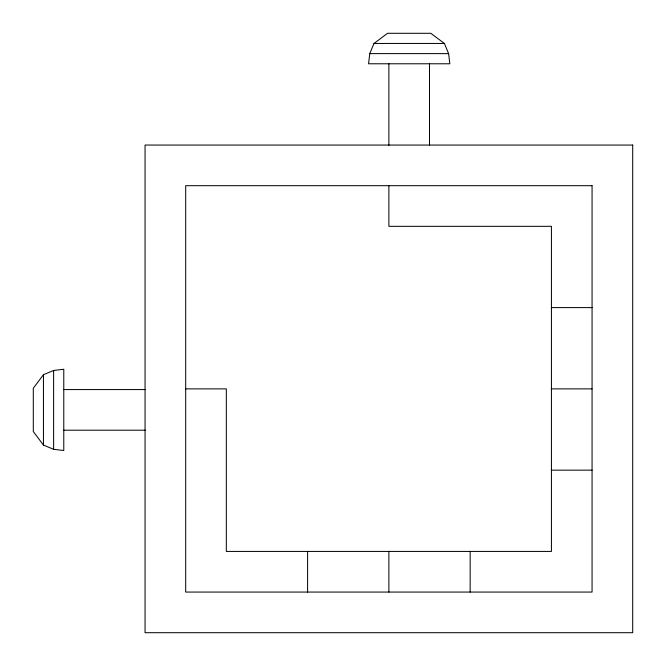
<?xml version="1.0" encoding="UTF-8"?>
<svg xmlns="http://www.w3.org/2000/svg" width="666" height="666" viewBox="0 0 666 666"><rect width="100%" height="100%" fill="white"/><g stroke="black" fill="none" stroke-linecap="round" stroke-linejoin="round"><path stroke-width="1" d="M388.877 145.396L388.877 63.778M429.512 145.396L429.512 63.778M369.78 53.621L368.556 63.778L449.833 63.778L448.609 53.621L444.388 43.457L430.835 33.3L387.554 33.3L374.001 43.457L369.78 53.621L448.609 53.621M43.457 374.692L33.3 388.245L33.3 431.535L43.457 445.079L53.621 449.309L63.778 450.524L63.778 369.247L53.621 370.471L43.457 374.692L43.457 445.079M374.001 43.457L444.388 43.457M551.423 307.6L592.066 307.6M185.689 388.877L226.323 388.877L226.323 551.423L551.423 551.423L551.423 226.323L388.877 226.323L388.877 185.689M551.423 388.877L592.066 388.877M63.778 389.568L145.396 389.568M63.778 430.203L145.396 430.203M551.423 470.154L592.066 470.154M470.154 551.423L470.154 592.066M388.877 551.423L388.877 592.066M307.6 551.423L307.6 592.066M53.621 370.471L53.621 449.309M632.7 145.055L145.055 145.055L145.055 632.7L632.7 632.7L632.7 145.055M592.066 185.689L185.689 185.689L185.689 592.066L592.066 592.066L592.066 185.689"/></g></svg>
